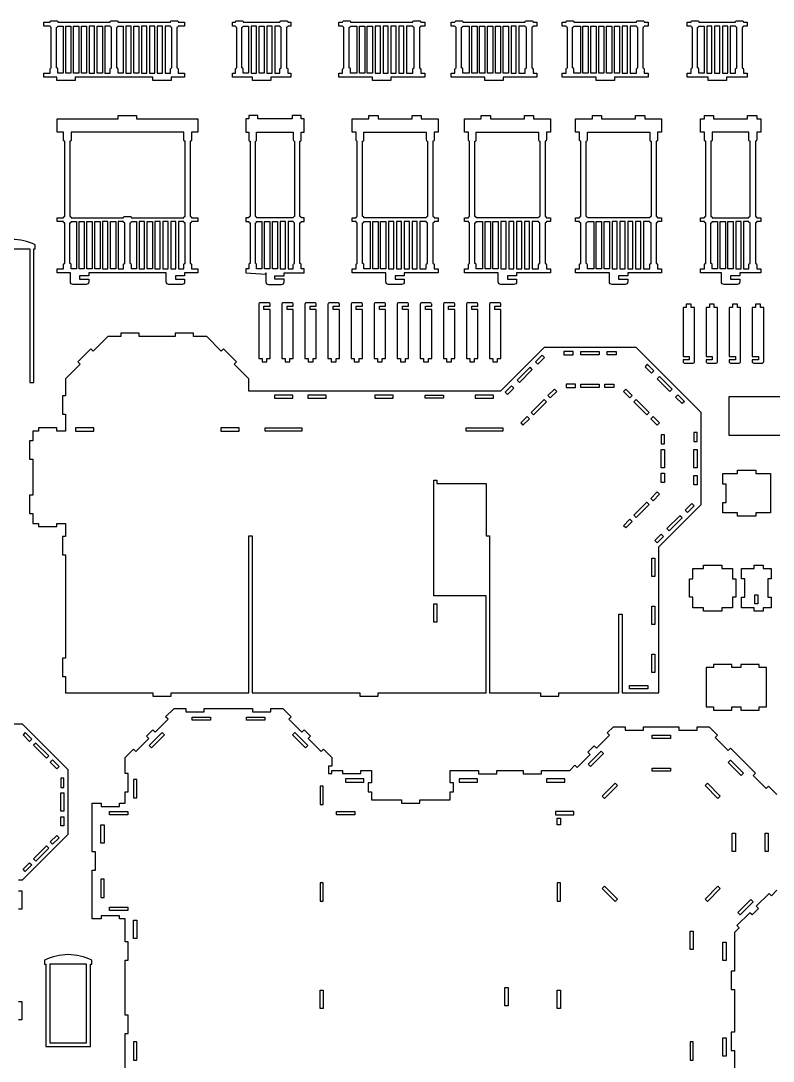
# Model space of a CAD drawing. Extents: x -2201 to 1951, y -2621 to 1009.
# Drawn here: x -1083 to 296, y -899 to 1009 of the extents above; entities that cross this region are included whole.
import ezdxf

# ---------------------------------------------------------------- set-up
doc = ezdxf.new("R2010")
doc.units = 0
doc.header["$MEASUREMENT"] = 0
doc.layers.add('LAYER1', color=18, linetype='CONTINUOUS')

msp = doc.modelspace()

# ---------------------------------------------------------------- linework, layer by layer
at = {"layer": 'LAYER1'}
for points in [[(-841.1, 906.1), (-912.3, 906.1), (-983.5, 906.1), (-983.5, 900.1), (-1017.1, 900.1), (-1017.1, 906.1), (-1041.1, 906.1), (-1041.1, 913.3), (-1029.9, 913.3), (-1029.9, 920.5, -0.414214), (-1027.5, 922.9), (-1027.5, 997.3, -0.414214), (-1029.9, 999.7), (-1041.1, 999.7), (-1041.1, 1006.9), (-1029.9, 1006.9, -0.414214), (-1027.5, 1009.3), (-1017.9, 1009.3, -0.414214), (-1015.5, 1006.9), (-919.5, 1006.9, -0.414214), (-917.1, 1009.3), (-907.5, 1009.3, -0.414214), (-905.1, 1006.9), (-809.1, 1006.9, -0.414214), (-806.7, 1009.3), (-797.1, 1009.3, -0.414214), (-794.7, 1006.9), (-783.5, 1006.9), (-783.5, 999.7), (-794.7, 999.7, -0.414214), (-797.1, 997.3), (-797.1, 922.9, -0.414214), (-794.7, 920.5), (-794.7, 913.3), (-783.5, 913.3), (-783.5, 906.1), (-807.5, 906.1), (-807.5, 900.1), (-841.1, 900.1)], [(-1015.5, 913.3), (-1015.5, 920.5, 0.414214), (-1017.9, 922.9), (-1017.9, 997.3, 0.414214), (-1015.5, 999.7), (-1005.9, 999.7), (-1005.9, 913.3)], [(-917.1, 922.9), (-917.1, 997.3, -0.414214), (-919.5, 999.7), (-929.1, 999.7), (-929.1, 913.3), (-919.5, 913.3), (-919.5, 920.5, -0.414214)], [(-907.5, 922.9), (-907.5, 997.3, 0.414214), (-905.1, 999.7), (-895.5, 999.7), (-895.5, 913.3), (-905.1, 913.3), (-905.1, 920.5, 0.414214)], [(-809.1, 913.3), (-809.1, 920.5, -0.414214), (-806.7, 922.9), (-806.7, 997.3, -0.414214), (-809.1, 999.7), (-818.7, 999.7), (-818.7, 913.3)], [(-658.6, 900.1), (-658.6, 906.1), (-695.4, 906.1), (-695.4, 913.3), (-689.8, 913.3), (-689.8, 920.5, -0.414214), (-687.4, 922.9), (-687.4, 997.3, -0.414214), (-689.8, 999.7), (-695.4, 999.7), (-695.4, 1006.9), (-689.8, 1006.9, -0.414214), (-687.4, 1009.3), (-677.8, 1009.3, -0.414214), (-675.4, 1006.9), (-608.2, 1006.9, -0.414214), (-605.8, 1009.3), (-596.2, 1009.3, -0.414214), (-593.8, 1006.9), (-588.3, 1006.9), (-588.3, 999.7), (-593.8, 999.7, -0.414214), (-596.2, 997.3), (-596.2, 922.9, -0.414214), (-593.8, 920.5), (-593.8, 913.3), (-588.3, 913.3), (-588.3, 906.1), (-625, 906.1), (-625, 900.1)], [(-677.8, 922.9), (-677.8, 997.3, 0.414214), (-675.4, 999.7), (-665.8, 999.7), (-665.8, 913.3), (-675.4, 913.3), (-675.4, 920.5, 0.414214)], [(-605.8, 922.9), (-605.8, 997.3, -0.414214), (-608.2, 999.7), (-617.8, 999.7), (-617.8, 913.3), (-608.2, 913.3), (-608.2, 920.5, -0.414214)], [(-500.4, 906.1), (-500.4, 913.3), (-493.2, 913.3), (-493.2, 920.5, -0.414214), (-490.8, 922.9), (-490.8, 997.3, -0.414214), (-493.2, 999.7), (-500.4, 999.7), (-500.4, 1006.9), (-493.2, 1006.9, -0.414214), (-490.8, 1009.3), (-481.2, 1009.3, -0.414214), (-478.8, 1006.9), (-364.4, 1006.9, -0.414214), (-362, 1009.3), (-352.4, 1009.3, -0.414214), (-350, 1006.9), (-342.8, 1006.9), (-342.8, 999.7), (-350, 999.7, -0.414214), (-352.4, 997.3), (-352.4, 922.9, -0.414214), (-350, 920.5), (-350, 913.3), (-342.8, 913.3), (-342.8, 906.1), (-404.8, 906.1), (-404.8, 900.1), (-438.4, 900.1), (-438.4, 906.1)], [(-467.2, 913.3), (-478.8, 913.3), (-478.8, 920.5, 0.414214), (-481.2, 922.9), (-481.2, 997.3, 0.414214), (-478.8, 999.7), (-467.2, 999.7)], [(-376, 913.3), (-364.4, 913.3), (-364.4, 920.5, -0.414214), (-362, 922.9), (-362, 997.3, -0.414214), (-364.4, 999.7), (-376, 999.7)], [(-294.4, 906.1), (-294.4, 913.3), (-287.2, 913.3), (-287.2, 920.5, -0.414214), (-284.8, 922.9), (-284.8, 997.3, -0.414214), (-287.2, 999.7), (-294.4, 999.7), (-294.4, 1006.9), (-287.2, 1006.9, -0.414214), (-284.8, 1009.3), (-275.2, 1009.3, -0.414214), (-272.8, 1006.9), (-158.4, 1006.9, -0.414214), (-156, 1009.3), (-146.4, 1009.3, -0.414214), (-144, 1006.9), (-136.8, 1006.9), (-136.8, 999.7), (-144, 999.7, -0.414214), (-146.4, 997.3), (-146.4, 922.9, -0.414214), (-144, 920.5), (-144, 913.3), (-136.8, 913.3), (-136.8, 906.1), (-198.8, 906.1), (-198.8, 900.1), (-232.4, 900.1), (-232.4, 906.1)], [(-261.2, 913.3), (-272.8, 913.3), (-272.8, 920.5, 0.414214), (-275.2, 922.9), (-275.2, 997.3, 0.414214), (-272.8, 999.7), (-261.2, 999.7)], [(-170, 913.3), (-158.4, 913.3), (-158.4, 920.5, -0.414214), (-156, 922.9), (-156, 997.3, -0.414214), (-158.4, 999.7), (-170, 999.7)], [(-90.6, 906.1), (-90.6, 913.3), (-83.4, 913.3), (-83.4, 920.5, -0.414214), (-81, 922.9), (-81, 997.3, -0.414214), (-83.4, 999.7), (-90.6, 999.7), (-90.6, 1006.9), (-83.4, 1006.9, -0.414214), (-81, 1009.3), (-71.4, 1009.3, -0.414214), (-69, 1006.9), (45.5, 1006.9, -0.414214), (47.9, 1009.3), (57.5, 1009.3, -0.414214), (59.9, 1006.9), (67.1, 1006.9), (67.1, 999.7), (59.9, 999.7, -0.414214), (57.5, 997.3), (57.5, 922.9, -0.414214), (59.9, 920.5), (59.9, 913.3), (67.1, 913.3), (67.1, 906.1), (5.1, 906.1), (5.1, 900.1), (-28.5, 900.1), (-28.5, 906.1)], [(-57.3, 913.3), (-69, 913.3), (-69, 920.5, 0.414214), (-71.4, 922.9), (-71.4, 997.3, 0.414214), (-69, 999.7), (-57.3, 999.7)], [(33.9, 913.3), (45.5, 913.3), (45.5, 920.5, -0.414214), (47.9, 922.9), (47.9, 997.3, -0.414214), (45.5, 999.7), (33.9, 999.7)], [(176.9, 900.1), (176.9, 906.1), (138.5, 906.1), (138.5, 913.3), (145.7, 913.3), (145.7, 920.5, -0.414214), (148.1, 922.9), (148.1, 997.3, -0.414214), (145.7, 999.7), (138.5, 999.7), (138.5, 1006.9), (145.7, 1006.9, -0.414214), (148.1, 1009.3), (157.7, 1009.3, -0.414214), (160.1, 1006.9), (227.3, 1006.9, -0.414214), (229.7, 1009.3), (239.3, 1009.3, -0.414214), (241.7, 1006.9), (248.9, 1006.9), (248.9, 999.7), (241.7, 999.7, -0.414214), (239.3, 997.3), (239.3, 922.9, -0.414214), (241.7, 920.5), (241.7, 913.3), (248.9, 913.3), (248.9, 906.1), (210.5, 906.1), (210.5, 900.1)], [(157.7, 922.9), (157.7, 997.3, 0.414214), (160.1, 999.7), (169.7, 999.7), (169.7, 913.3), (160.1, 913.3), (160.1, 920.5, 0.414214)], [(229.7, 922.9), (229.7, 997.3, -0.414214), (227.3, 999.7), (217.7, 999.7), (217.7, 913.3), (227.3, 913.3), (227.3, 920.5, -0.414214)], [(-992.5, 547.4), (-1016.5, 547.4), (-1016.5, 554.6), (-1005.4, 554.6), (-1005.4, 561.8, -0.414214), (-1003, 564.2), (-1003, 638.6, -0.414214), (-1005.4, 641), (-1016.5, 641), (-1016.5, 648.2), (-1005.4, 648.2, -0.414214), (-1003, 650.6), (-1003, 788.6, -0.414214), (-1005.4, 791), (-1005.4, 805.4), (-1016.5, 805.4), (-1016.5, 829.4), (-904.6, 829.4), (-904.6, 835.4), (-871, 835.4), (-871, 829.4), (-759, 829.4), (-759, 805.4), (-770.2, 805.4), (-770.2, 791, -0.414214), (-772.6, 788.6), (-772.6, 650.6, -0.414214), (-770.2, 648.2), (-759, 648.2), (-759, 641), (-770.2, 641, -0.414214), (-772.6, 638.6), (-772.6, 564.2, -0.414214), (-770.2, 561.8), (-770.2, 554.6), (-759, 554.6), (-759, 547.4), (-783, 547.4), (-783, 541.4), (-799.8, 541.4), (-799.8, 535.4), (-783, 535.4), (-783, 530.6, -0.414214), (-787.8, 525.8), (-811.8, 525.8, -0.414214), (-816.6, 530.6), (-816.6, 547.4), (-887.8, 547.4), (-958.9, 547.4), (-958.9, 541.4), (-975.7, 541.4), (-975.7, 535.4), (-958.9, 535.4), (-958.9, 530.6, -0.414214), (-963.7, 525.8), (-987.7, 525.8, -0.414214), (-992.5, 530.6)], [(-634.1, 544.4), (-634.1, 547.4), (-634.1, 530.6, 0.414214), (-629.3, 525.8), (-605.3, 525.8, 0.414214), (-600.5, 530.6), (-600.5, 535.4), (-617.3, 535.4), (-617.3, 541.4), (-600.5, 541.4), (-600.5, 547.4), (-563.8, 547.4), (-563.8, 554.6), (-569.3, 554.6), (-569.3, 561.8, 0.414214), (-571.7, 564.2), (-571.7, 638.6, 0.414214), (-569.3, 641), (-563.8, 641), (-563.8, 648.2), (-569.3, 648.2, 0.414214), (-571.7, 650.6), (-571.7, 788.6, 0.414214), (-569.3, 791), (-569.3, 805.4), (-563.8, 805.4), (-563.8, 829.4), (-569.3, 829.4), (-569.3, 835.4), (-586.1, 835.4), (-586.1, 829.4), (-648.5, 829.4), (-648.5, 835.4), (-665.3, 835.4), (-665.3, 829.4), (-670.8, 829.4), (-670.8, 805.4), (-665.3, 805.4), (-665.3, 791, 0.414214), (-662.9, 788.6), (-662.9, 650.6, 0.414214), (-665.3, 648.2), (-670.8, 648.2), (-670.8, 641), (-665.3, 641, 0.414214), (-662.9, 638.6), (-662.9, 564.2, 0.414214), (-665.3, 561.8), (-665.3, 554.6), (-670.8, 554.6), (-670.8, 547.4)], [(-468.7, 648.2, -0.414214), (-466.3, 650.6), (-466.3, 788.6, -0.414214), (-468.7, 791), (-468.7, 805.4), (-475.9, 805.4), (-475.9, 829.4), (-445.1, 829.4), (-445.1, 835.4), (-428.3, 835.4), (-428.3, 829.4), (-365.9, 829.4), (-365.9, 835.4), (-349.1, 835.4), (-349.1, 829.4), (-318.2, 829.4), (-318.2, 805.4), (-325.5, 805.4), (-325.5, 791, -0.414214), (-327.9, 788.6), (-327.9, 650.6, -0.414214), (-325.5, 648.2), (-318.2, 648.2), (-318.2, 641), (-325.5, 641, -0.414214), (-327.9, 638.6), (-327.9, 564.2, -0.414214), (-325.5, 561.8), (-325.5, 554.6), (-318.2, 554.6), (-318.2, 547.4), (-380.3, 547.4), (-380.3, 541.4), (-397.1, 541.4), (-397.1, 535.4), (-380.3, 535.4), (-380.3, 530.6, -0.414214), (-385.1, 525.8), (-409.1, 525.8, -0.414214), (-413.9, 530.6), (-413.9, 547.4), (-475.9, 547.4), (-475.9, 554.6), (-468.7, 554.6), (-468.7, 561.8, -0.414214), (-466.3, 564.2), (-466.3, 638.6, -0.414214), (-468.7, 641), (-475.9, 641), (-475.9, 648.2)], [(-262.7, 648.2, -0.414214), (-260.3, 650.6), (-260.3, 788.6, -0.414214), (-262.7, 791), (-262.7, 805.4), (-269.9, 805.4), (-269.9, 829.4), (-239.1, 829.4), (-239.1, 835.4), (-222.3, 835.4), (-222.3, 829.4), (-159.9, 829.4), (-159.9, 835.4), (-143.1, 835.4), (-143.1, 829.4), (-112.2, 829.4), (-112.2, 805.4), (-119.5, 805.4), (-119.5, 791, -0.414214), (-121.9, 788.6), (-121.9, 650.6, -0.414214), (-119.5, 648.2), (-112.2, 648.2), (-112.2, 641), (-119.5, 641, -0.414214), (-121.9, 638.6), (-121.9, 564.2, -0.414214), (-119.5, 561.8), (-119.5, 554.6), (-112.2, 554.6), (-112.2, 547.4), (-174.3, 547.4), (-174.3, 541.4), (-191.1, 541.4), (-191.1, 535.4), (-174.3, 535.4), (-174.3, 530.6, -0.414214), (-179.1, 525.8), (-203.1, 525.8, -0.414214), (-207.9, 530.6), (-207.9, 547.4), (-269.9, 547.4), (-269.9, 554.6), (-262.7, 554.6), (-262.7, 561.8, -0.414214), (-260.3, 564.2), (-260.3, 638.6, -0.414214), (-262.7, 641), (-269.9, 641), (-269.9, 648.2)], [(-58.8, 648.2, -0.414214), (-56.4, 650.6), (-56.4, 788.6, -0.414214), (-58.8, 791), (-58.8, 805.4), (-66.1, 805.4), (-66.1, 829.4), (-35.2, 829.4), (-35.2, 835.4), (-18.4, 835.4), (-18.4, 829.4), (44, 829.4), (44, 835.4), (60.8, 835.4), (60.8, 829.4), (91.6, 829.4), (91.6, 805.4), (84.4, 805.4), (84.4, 791, -0.414214), (82, 788.6), (82, 650.6, -0.414214), (84.4, 648.2), (91.6, 648.2), (91.6, 641), (84.4, 641, -0.414214), (82, 638.6), (82, 564.2, -0.414214), (84.4, 561.8), (84.4, 554.6), (91.6, 554.6), (91.6, 547.4), (29.6, 547.4), (29.6, 541.4), (12.8, 541.4), (12.8, 535.4), (29.6, 535.4), (29.6, 530.6, -0.414214), (24.8, 525.8), (0.8, 525.8, -0.414214), (-4, 530.6), (-4, 547.4), (-66.1, 547.4), (-66.1, 554.6), (-58.8, 554.6), (-58.8, 561.8, -0.414214), (-56.4, 564.2), (-56.4, 638.6, -0.414214), (-58.8, 641), (-66.1, 641), (-66.1, 648.2)], [(163, 554.6), (170.2, 554.6), (170.2, 561.8, -0.414214), (172.6, 564.2), (172.6, 638.6, -0.414214), (170.2, 641), (163, 641), (163, 648.2), (170.2, 648.2, -0.414214), (172.6, 650.6), (172.6, 788.6, -0.414214), (170.2, 791), (170.2, 805.4), (163, 805.4), (163, 829.4), (170.2, 829.4), (170.2, 835.4), (187, 835.4), (187, 829.4), (249.4, 829.4), (249.4, 835.4), (266.2, 835.4), (266.2, 829.4), (273.4, 829.4), (273.4, 805.4), (266.2, 805.4), (266.2, 791, -0.414214), (263.8, 788.6), (263.8, 650.6, -0.414214), (266.2, 648.2), (273.4, 648.2), (273.4, 641), (266.2, 641, -0.414214), (263.8, 638.6), (263.8, 564.2, -0.414214), (266.2, 561.8), (266.2, 554.6), (273.4, 554.6), (273.4, 547.4), (235, 547.4), (235, 541.4), (218.2, 541.4), (218.2, 535.4), (235, 535.4), (235, 530.6, -0.414214), (230.2, 525.8), (206.2, 525.8, -0.414214), (201.4, 530.6), (201.4, 547.4), (163, 547.4)], [(-782.2, 650.6), (-782.2, 788.6, -0.414214), (-784.6, 791), (-784.6, 805.4), (-991, 805.4), (-991, 791, -0.414214), (-993.4, 788.6), (-993.4, 650.6, -0.414214), (-991, 648.2), (-895, 648.2, -0.414214), (-892.6, 650.6), (-883, 650.6, -0.414214), (-880.6, 648.2), (-784.6, 648.2, -0.414214)], [(-583.7, 648.2), (-650.9, 648.2, 0.414214), (-653.3, 650.6), (-653.3, 788.6, 0.414214), (-650.9, 791), (-650.9, 805.4), (-583.7, 805.4), (-583.7, 791, 0.414214), (-581.3, 788.6), (-581.3, 650.6, 0.414214)], [(-339.9, 648.2), (-454.3, 648.2, 0.414214), (-456.7, 650.6), (-456.7, 788.6, 0.414214), (-454.3, 791), (-454.3, 805.4), (-339.9, 805.4), (-339.9, 791, 0.414214), (-337.5, 788.6), (-337.5, 650.6, 0.414214)], [(-133.9, 648.2), (-248.3, 648.2, 0.414214), (-250.7, 650.6), (-250.7, 788.6, 0.414214), (-248.3, 791), (-248.3, 805.4), (-133.9, 805.4), (-133.9, 791, 0.414214), (-131.5, 788.6), (-131.5, 650.6, 0.414214)], [(70, 648.2), (-44.4, 648.2, 0.414214), (-46.8, 650.6), (-46.8, 788.6, 0.414214), (-44.4, 791), (-44.4, 805.4), (70, 805.4), (70, 791, 0.414214), (72.4, 788.6), (72.4, 650.6, 0.414214)], [(251.8, 648.2, -0.414214), (254.2, 650.6), (254.2, 788.6, -0.414214), (251.8, 791), (251.8, 805.4), (184.6, 805.4), (184.6, 791, -0.414214), (182.2, 788.6), (182.2, 650.6, -0.414214), (184.6, 648.2)], [(-991, 554.6), (-991, 561.8, 0.414214), (-993.4, 564.2), (-993.4, 638.6, 0.414214), (-991, 641), (-981.4, 641), (-981.4, 554.6)], [(-892.6, 564.2), (-892.6, 638.6, -0.414214), (-895, 641), (-904.6, 641), (-904.6, 554.6), (-895, 554.6), (-895, 561.8, -0.414214)], [(-883, 564.2), (-883, 638.6, 0.414214), (-880.6, 641), (-871, 641), (-871, 554.6), (-880.6, 554.6), (-880.6, 561.8, 0.414214)], [(-784.6, 554.6), (-784.6, 561.8, -0.414214), (-782.2, 564.2), (-782.2, 638.6, -0.414214), (-784.6, 641), (-794.2, 641), (-794.2, 554.6)], [(-653.3, 564.2), (-653.3, 638.6, 0.414214), (-650.9, 641), (-641.3, 641), (-641.3, 554.6), (-650.9, 554.6), (-650.9, 561.8, 0.414214)], [(-581.3, 564.2), (-581.3, 638.6, -0.414214), (-583.7, 641), (-593.3, 641), (-593.3, 554.6), (-583.7, 554.6), (-583.7, 561.8, -0.414214)], [(-442.7, 554.6), (-454.3, 554.6), (-454.3, 561.8, 0.414214), (-456.7, 564.2), (-456.7, 638.6, 0.414214), (-454.3, 641), (-442.7, 641)], [(-351.5, 554.6), (-339.9, 554.6), (-339.9, 561.8, -0.414214), (-337.5, 564.2), (-337.5, 638.6, -0.414214), (-339.9, 641), (-351.5, 641)], [(-236.7, 554.6), (-248.3, 554.6), (-248.3, 561.8, 0.414214), (-250.7, 564.2), (-250.7, 638.6, 0.414214), (-248.3, 641), (-236.7, 641)], [(-145.5, 554.6), (-133.9, 554.6), (-133.9, 561.8, -0.414214), (-131.5, 564.2), (-131.5, 638.6, -0.414214), (-133.9, 641), (-145.5, 641)], [(-32.8, 554.6), (-44.4, 554.6), (-44.4, 561.8, 0.414214), (-46.8, 564.2), (-46.8, 638.6, 0.414214), (-44.4, 641), (-32.8, 641)], [(58.4, 554.6), (70, 554.6), (70, 561.8, -0.414214), (72.4, 564.2), (72.4, 638.6, -0.414214), (70, 641), (58.4, 641)], [(182.2, 564.2), (182.2, 638.6, 0.414214), (184.6, 641), (194.2, 641), (194.2, 554.6), (184.6, 554.6), (184.6, 561.8, 0.414214)], [(254.2, 564.2), (254.2, 638.6, -0.414214), (251.8, 641), (242.2, 641), (242.2, 554.6), (251.8, 554.6), (251.8, 561.8, -0.414214)], [(-1133.8, 346.2), (-1133.8, 591), (-1066.6, 591), (-1066.6, 346.2), (-1059.4, 346.2), (-1059.4, 591), (-1057, 591), (-1057, 598.2, 0.238913), (-1143.4, 598.2), (-1143.4, 591), (-1141, 591), (-1141, 346.2)], [(-626.1, 390), (-626.1, 480), (-637.5, 480), (-637.5, 486), (-626.1, 486), (-626.1, 489.6, 0.414214), (-628.5, 492), (-644.7, 492, 0.414214), (-647.1, 489.6), (-647.1, 390), (-641.1, 390), (-641.1, 384), (-632.1, 384), (-632.1, 390)], [(-583.8, 390), (-583.8, 480), (-595.1, 480), (-595.1, 486), (-583.8, 486), (-583.8, 489.6, 0.414214), (-586.2, 492), (-602.3, 492, 0.414214), (-604.7, 489.6), (-604.7, 390), (-598.7, 390), (-598.7, 384), (-589.8, 384), (-589.8, 390)], [(-541.5, 390), (-541.5, 480), (-552.8, 480), (-552.8, 486), (-541.5, 486), (-541.5, 489.6, 0.414214), (-543.9, 492), (-560, 492, 0.414214), (-562.4, 489.6), (-562.4, 390), (-556.4, 390), (-556.4, 384), (-547.5, 384), (-547.5, 390)], [(-499.2, 390), (-499.2, 480), (-510.5, 480), (-510.5, 486), (-499.2, 486), (-499.2, 489.6, 0.414214), (-501.6, 492), (-517.7, 492, 0.414214), (-520.1, 489.6), (-520.1, 390), (-514.1, 390), (-514.1, 384), (-505.2, 384), (-505.2, 390)], [(-456.8, 390), (-456.8, 480), (-468.2, 480), (-468.2, 486), (-456.8, 486), (-456.8, 489.6, 0.414214), (-459.2, 492), (-475.4, 492, 0.414214), (-477.8, 489.6), (-477.8, 390), (-471.8, 390), (-471.8, 384), (-462.8, 384), (-462.8, 390)], [(-414.5, 390), (-414.5, 480), (-425.9, 480), (-425.9, 486), (-414.5, 486), (-414.5, 489.6, 0.414214), (-416.9, 492), (-433.1, 492, 0.414214), (-435.5, 489.6), (-435.5, 390), (-429.5, 390), (-429.5, 384), (-420.5, 384), (-420.5, 390)], [(-372.2, 390), (-372.2, 480), (-383.6, 480), (-383.6, 486), (-372.2, 486), (-372.2, 489.6, 0.414214), (-374.6, 492), (-390.8, 492, 0.414214), (-393.2, 489.6), (-393.2, 390), (-387.2, 390), (-387.2, 384), (-378.2, 384), (-378.2, 390)], [(-329.9, 390), (-329.9, 480), (-341.3, 480), (-341.3, 486), (-329.9, 486), (-329.9, 489.6, 0.414214), (-332.3, 492), (-348.5, 492, 0.414214), (-350.9, 489.6), (-350.9, 390), (-344.9, 390), (-344.9, 384), (-335.9, 384), (-335.9, 390)], [(-287.6, 390), (-287.6, 480), (-298.9, 480), (-298.9, 486), (-287.6, 486), (-287.6, 489.6, 0.414214), (-290, 492), (-306.1, 492, 0.414214), (-308.5, 489.6), (-308.5, 390), (-302.5, 390), (-302.5, 384), (-293.6, 384), (-293.6, 390)], [(-245.3, 390), (-245.3, 480), (-256.6, 480), (-256.6, 486), (-245.3, 486), (-245.3, 489.6, 0.414214), (-247.7, 492), (-263.8, 492, 0.414214), (-266.2, 489.6), (-266.2, 390), (-260.2, 390), (-260.2, 384), (-251.3, 384), (-251.3, 390)], [(-203, 390), (-203, 480), (-214.3, 480), (-214.3, 486), (-203, 486), (-203, 489.6, 0.414214), (-205.4, 492), (-221.5, 492, 0.414214), (-223.9, 489.6), (-223.9, 390), (-217.9, 390), (-217.9, 384), (-209, 384), (-209, 390)], [(131, 483.7), (131, 393.7), (142.4, 393.7), (142.4, 387.7), (131, 387.7), (131, 384.1, 0.414214), (133.4, 381.7), (149.6, 381.7, 0.414214), (152, 384.1), (152, 483.7), (146, 483.7), (146, 489.7), (137, 489.7), (137, 483.7)], [(173.3, 483.7), (173.3, 393.7), (184.7, 393.7), (184.7, 387.7), (173.3, 387.7), (173.3, 384.1, 0.414214), (175.7, 381.7), (191.9, 381.7, 0.414214), (194.3, 384.1), (194.3, 483.7), (188.3, 483.7), (188.3, 489.7), (179.3, 489.7), (179.3, 483.7)], [(215.6, 483.7), (215.6, 393.7), (227, 393.7), (227, 387.7), (215.6, 387.7), (215.6, 384.1, 0.414214), (218, 381.7), (234.2, 381.7, 0.414214), (236.6, 384.1), (236.6, 483.7), (230.6, 483.7), (230.6, 489.7), (221.6, 489.7), (221.6, 483.7)], [(257.9, 483.7), (257.9, 393.7), (269.3, 393.7), (269.3, 387.7), (257.9, 387.7), (257.9, 384.1, 0.414214), (260.3, 381.7), (276.5, 381.7, 0.414214), (278.9, 384.1), (278.9, 483.7), (272.9, 483.7), (272.9, 489.7), (263.9, 489.7), (263.9, 483.7)], [(-1037.4, -720.9), (-1037.4, -872.1), (-955.8, -872.1), (-955.8, -720.9), (-953.4, -720.9), (-953.4, -713.7, 0.238913), (-1039.8, -713.7), (-1039.8, -720.9)]]:
    msp.add_lwpolyline(points, format="xyb", close=True, dxfattribs=at)
for points in [[(-1001.1, 913.3), (-1001.1, 999.7), (-991.5, 999.7), (-991.5, 913.3)], [(-986.7, 913.3), (-986.7, 999.7), (-977.1, 999.7), (-977.1, 913.3)], [(-972.3, 913.3), (-972.3, 999.7), (-962.7, 999.7), (-962.7, 913.3)], [(-957.9, 999.7), (-957.9, 913.3), (-948.3, 913.3), (-948.3, 999.7)], [(-943.5, 913.3), (-943.5, 999.7), (-933.9, 999.7), (-933.9, 913.3)], [(-881.1, 913.3), (-881.1, 999.7), (-890.7, 999.7), (-890.7, 913.3)], [(-866.7, 999.7), (-866.7, 913.3), (-876.3, 913.3), (-876.3, 999.7)], [(-852.3, 913.3), (-852.3, 999.7), (-861.9, 999.7), (-861.9, 913.3)], [(-837.9, 913.3), (-837.9, 999.7), (-847.5, 999.7), (-847.5, 913.3)], [(-823.5, 913.3), (-823.5, 999.7), (-833.1, 999.7), (-833.1, 913.3)], [(-651.4, 913.3), (-651.4, 999.7), (-661, 999.7), (-661, 913.3)], [(-637, 999.7), (-637, 913.3), (-646.6, 913.3), (-646.6, 999.7)], [(-622.6, 913.3), (-622.6, 999.7), (-632.2, 999.7), (-632.2, 913.3)], [(-462.4, 913.3), (-462.4, 999.7), (-452.8, 999.7), (-452.8, 913.3)], [(-448, 999.7), (-438.4, 999.7), (-438.4, 913.3), (-448, 913.3)], [(-424, 913.3), (-424, 999.7), (-433.6, 999.7), (-433.6, 913.3)], [(-419.2, 999.7), (-419.2, 913.3), (-409.6, 913.3), (-409.6, 999.7)], [(-395.2, 999.7), (-404.8, 999.7), (-404.8, 913.3), (-395.2, 913.3)], [(-380.8, 999.7), (-390.4, 999.7), (-390.4, 913.3), (-380.8, 913.3)], [(-256.4, 913.3), (-256.4, 999.7), (-246.8, 999.7), (-246.8, 913.3)], [(-242, 999.7), (-232.4, 999.7), (-232.4, 913.3), (-242, 913.3)], [(-218, 999.7), (-218, 913.3), (-227.6, 913.3), (-227.6, 999.7)], [(-213.2, 913.3), (-213.2, 999.7), (-203.6, 999.7), (-203.6, 913.3)], [(-189.2, 999.7), (-189.2, 913.3), (-198.8, 913.3), (-198.8, 999.7)], [(-174.8, 999.7), (-184.4, 999.7), (-184.4, 913.3), (-174.8, 913.3)], [(-52.5, 913.3), (-52.5, 999.7), (-42.9, 999.7), (-42.9, 913.3)], [(-38.1, 999.7), (-28.5, 999.7), (-28.5, 913.3), (-38.1, 913.3)], [(-23.7, 999.7), (-14.1, 999.7), (-14.1, 913.3), (-23.7, 913.3)], [(0.3, 999.7), (0.3, 913.3), (-9.3, 913.3), (-9.3, 999.7)], [(5.1, 913.3), (5.1, 999.7), (14.7, 999.7), (14.7, 913.3)], [(29.1, 999.7), (19.5, 999.7), (19.5, 913.3), (29.1, 913.3)], [(184.1, 913.3), (184.1, 999.7), (174.5, 999.7), (174.5, 913.3)], [(188.9, 999.7), (188.9, 913.3), (198.5, 913.3), (198.5, 999.7)], [(212.9, 913.3), (212.9, 999.7), (203.3, 999.7), (203.3, 913.3)], [(-976.6, 554.6), (-976.6, 641), (-967, 641), (-967, 554.6)], [(-962.2, 554.6), (-962.2, 641), (-952.6, 641), (-952.6, 554.6)], [(-947.8, 554.6), (-947.8, 641), (-938.2, 641), (-938.2, 554.6)], [(-933.4, 641), (-933.4, 554.6), (-923.8, 554.6), (-923.8, 641)], [(-919, 554.6), (-919, 641), (-909.4, 641), (-909.4, 554.6)], [(-856.6, 554.6), (-856.6, 641), (-866.2, 641), (-866.2, 554.6)], [(-842.2, 641), (-842.2, 554.6), (-851.8, 554.6), (-851.8, 641)], [(-827.8, 554.6), (-827.8, 641), (-837.4, 641), (-837.4, 554.6)], [(-813.4, 554.6), (-813.4, 641), (-823, 641), (-823, 554.6)], [(-799, 554.6), (-799, 641), (-808.6, 641), (-808.6, 554.6)], [(-636.5, 554.6), (-636.5, 641), (-626.9, 641), (-626.9, 554.6)], [(-622.1, 554.6), (-622.1, 641), (-612.5, 641), (-612.5, 554.6)], [(-607.7, 554.6), (-598.1, 554.6), (-598.1, 641), (-607.7, 641)], [(-437.9, 554.6), (-437.9, 641), (-428.3, 641), (-428.3, 554.6)], [(-423.5, 641), (-413.9, 641), (-413.9, 554.6), (-423.5, 554.6)], [(-399.5, 554.6), (-399.5, 641), (-409.1, 641), (-409.1, 554.6)], [(-394.7, 641), (-394.7, 554.6), (-385.1, 554.6), (-385.1, 641)], [(-370.7, 554.6), (-370.7, 641), (-380.3, 641), (-380.3, 554.6)], [(-356.3, 641), (-365.9, 641), (-365.9, 554.6), (-356.3, 554.6)], [(-231.9, 554.6), (-231.9, 641), (-222.3, 641), (-222.3, 554.6)], [(-217.5, 641), (-207.9, 641), (-207.9, 554.6), (-217.5, 554.6)], [(-193.5, 554.6), (-193.5, 641), (-203.1, 641), (-203.1, 554.6)], [(-188.7, 641), (-188.7, 554.6), (-179.1, 554.6), (-179.1, 641)], [(-164.7, 554.6), (-164.7, 641), (-174.3, 641), (-174.3, 554.6)], [(-150.3, 641), (-159.9, 641), (-159.9, 554.6), (-150.3, 554.6)], [(-28, 554.6), (-28, 641), (-18.4, 641), (-18.4, 554.6)], [(-13.6, 641), (-4, 641), (-4, 554.6), (-13.6, 554.6)], [(10.4, 554.6), (10.4, 641), (0.8, 641), (0.8, 554.6)], [(15.2, 641), (15.2, 554.6), (24.8, 554.6), (24.8, 641)], [(39.2, 554.6), (39.2, 641), (29.6, 641), (29.6, 554.6)], [(53.6, 641), (44, 641), (44, 554.6), (53.6, 554.6)], [(199, 554.6), (199, 641), (208.6, 641), (208.6, 554.6)], [(223, 641), (223, 554.6), (213.4, 554.6), (213.4, 641)], [(237.4, 554.6), (237.4, 641), (227.8, 641), (227.8, 554.6)], [(164.2, 122.2), (164.2, 290.8), (44.9, 410), (-123.7, 410), (-203.5, 330.2), (-665.2, 330.2), (-665.2, 353), (-692, 379.8), (-687.7, 384), (-711.5, 407.8), (-715.7, 403.5), (-742.5, 430.3), (-766.5, 430.3), (-766.5, 436.3), (-800.1, 436.3), (-800.1, 430.3), (-866.3, 430.3), (-866.3, 436.3), (-899.9, 436.3), (-899.9, 430.3), (-923.9, 430.3), (-950.6, 403.5), (-954.9, 407.8), (-978.6, 384), (-974.4, 379.8), (-1001.2, 353), (-1001.2, 321.8), (-1007.2, 321.8), (-1007.2, 288.2), (-1001.2, 288.2), (-1001.2, 257), (-1017.4, 257), (-1017.4, 263), (-1051, 263), (-1051, 257), (-1061.2, 257), (-1061.2, 239), (-1067.2, 239), (-1067.2, 205.4), (-1061.2, 205.4), (-1061.2, 139.2), (-1067.2, 139.2), (-1067.2, 105.6), (-1061.2, 105.6), (-1061.2, 87.6), (-1051, 87.6), (-1051, 81.6), (-1017.4, 81.6), (-1017.4, 87.6), (-1001.2, 87.6), (-1001.2, 63.6), (-1007.2, 63.6), (-1007.2, 30), (-1001.2, 30), (-1001.2, -159.4), (-1007.2, -159.4), (-1007.2, -193), (-1001.2, -193), (-1001.2, -223), (-841.6, -223), (-841.6, -229), (-808, -229), (-808, -223), (-665.2, -223), (-665.2, 65), (-659.2, 65), (-659.2, -223), (-461.5, -223), (-461.5, -229), (-427.9, -229), (-427.9, -223), (-230.2, -223), (-230.2, -45.4), (-326.2, -45.4), (-326.2, 167), (-320.2, 167), (-320.2, 161), (-230.2, 161), (-230.2, 65), (-224.2, 65), (-224.2, -223), (-130.5, -223), (-130.5, -229), (-96.9, -229), (-96.9, -223), (13.5, -223), (13.5, -79), (19.5, -79), (19.5, -223), (86.7, -223), (86.7, 44.8)], [(-70.6, 396.8), (-70.6, 402.8), (-87.4, 402.8), (-87.4, 396.8)], [(-56.2, 396.8), (-56.2, 402.8), (-22.6, 402.8), (-22.6, 396.8)], [(-8.2, 396.8), (-8.2, 402.8), (8.6, 402.8), (8.6, 396.8)], [(-135.2, 379.9), (-139.4, 384.1), (-127.5, 396), (-123.3, 391.7)], [(-145.4, 369.7), (-149.6, 373.9), (-173.4, 350.2), (-169.1, 345.9)], [(73.2, 363.2), (77.4, 367.4), (65.5, 379.3), (61.3, 375)], [(107.1, 329.2), (111.3, 333.5), (87.6, 357.2), (83.3, 353)], [(-179.3, 335.7), (-183.5, 340), (-195.4, 328.1), (-191.2, 323.9)], [(-104.8, 333.9), (-100.5, 329.6), (-112.4, 317.8), (-116.7, 322)], [(-83.1, 342.8), (-83.1, 336.8), (-66.3, 336.8), (-66.3, 342.8)], [(-56.2, 336.8), (-56.2, 342.8), (-22.6, 342.8), (-22.6, 336.8)], [(4.4, 342.8), (4.4, 336.8), (-12.4, 336.8), (-12.4, 342.8)], [(26.1, 333.9), (21.8, 329.6), (33.7, 317.8), (37.9, 322)], [(351.2, 248.5), (351.2, 242.5), (317.6, 242.5), (317.6, 248.5), (215.7, 248.5), (215.7, 320.5), (317.6, 320.5), (317.6, 326.5), (351.2, 326.5), (351.2, 320.5), (452, 320.5), (452, 326.5), (485.6, 326.5), (485.6, 320.5), (533.5, 320.5), (533.5, 301.3), (527.5, 301.3), (527.5, 267.7), (533.5, 267.7), (533.5, 248.5), (485.6, 248.5), (485.6, 242.5), (452, 242.5), (452, 248.5)], [(-618.4, 317), (-584.8, 317), (-584.8, 323), (-618.4, 323)], [(-557.2, 317), (-523.6, 317), (-523.6, 323), (-557.2, 323)], [(-434.2, 317), (-400.6, 317), (-400.6, 323), (-434.2, 323)], [(-308.5, 317), (-342.1, 317), (-342.1, 323), (-308.5, 323)], [(-250.1, 317), (-216.5, 317), (-216.5, 323), (-250.1, 323)], [(-119.6, 310.6), (-123.9, 314.8), (-147.6, 291), (-143.4, 286.8)], [(64.7, 286.8), (68.9, 291), (45.1, 314.8), (40.9, 310.6)], [(117.3, 319), (121.5, 323.3), (133.4, 311.4), (129.2, 307.2)], [(-166.7, 272), (-162.5, 267.7), (-150.6, 279.6), (-154.8, 283.8)], [(88, 272), (83.7, 267.7), (71.9, 279.6), (76.1, 283.8)], [(-983.2, 257), (-949.6, 257), (-949.6, 263), (-983.2, 263)], [(-716.8, 257), (-683.2, 257), (-683.2, 263), (-716.8, 263)], [(-568, 257), (-635.2, 257), (-635.2, 263), (-568, 263)], [(-199.7, 257), (-266.9, 257), (-266.9, 263), (-199.7, 263)], [(97, 250.3), (91, 250.3), (91, 233.5), (97, 233.5)], [(151, 237.7), (157, 237.7), (157, 254.5), (151, 254.5)], [(91, 223.3), (97, 223.3), (97, 189.7), (91, 189.7)], [(151, 223.3), (157, 223.3), (157, 189.7), (151, 189.7)], [(97, 162.7), (91, 162.7), (91, 179.5), (97, 179.5)], [(151, 175.3), (157, 175.3), (157, 158.5), (151, 158.5)], [(264.6, 107), (264.6, 101), (231, 101), (231, 107), (204.3, 107), (204.3, 126.2), (210.3, 126.2), (210.3, 159.8), (204.3, 159.8), (204.3, 179), (231, 179), (231, 185), (264.6, 185), (264.6, 179), (291.2, 179), (291.2, 107)], [(88, 141.1), (83.7, 145.4), (71.9, 133.5), (76.1, 129.2)], [(64.7, 126.3), (40.9, 102.5), (45.1, 98.3), (68.9, 122)], [(135.2, 111.9), (139.4, 107.7), (151.3, 119.6), (147, 123.8)], [(101.2, 78), (105.5, 73.7), (129.2, 97.5), (125, 101.7)], [(26.1, 79.2), (21.8, 83.4), (33.7, 95.3), (37.9, 91.1)], [(91, 67.8), (95.3, 63.6), (83.4, 51.7), (79.2, 55.9)], [(73.5, -9.8), (73.5, 23.8), (79.5, 23.8), (79.5, -9.8)], [(202.3, -67.2), (202.3, -73.2), (168.7, -73.2), (168.7, -67.2), (149.1, -67.2), (149.1, -48), (143.1, -48), (143.1, -14.4), (149.1, -14.4), (149.1, 4.8), (168.7, 4.8), (168.7, 10.8), (202.3, 10.8), (202.3, 4.8), (222, 4.8), (222, -14.4), (228, -14.4), (228, -48), (222, -48), (222, -67.2)], [(278, -67.2), (278, -73.2), (261.2, -73.2), (261.2, -67.2), (238.4, -67.2), (238.4, -48), (244.4, -48), (244.4, -14.4), (238.4, -14.4), (238.4, 4.8), (261.2, 4.8), (261.2, 10.8), (278, 10.8), (278, 4.8), (292.4, 4.8), (292.4, -14.4), (286.4, -14.4), (286.4, -48), (292.4, -48), (292.4, -67.2)], [(262.4, -43.2), (268.4, -43.2), (268.4, -60), (262.4, -60)], [(-326.2, -93.4), (-326.2, -59.8), (-320.2, -59.8), (-320.2, -93.4)], [(73.5, -97.8), (73.5, -64.2), (79.5, -64.2), (79.5, -97.8)], [(73.5, -185.8), (73.5, -152.2), (79.5, -152.2), (79.5, -185.8)], [(270.5, -249), (284, -249), (284, -177), (270.5, -177), (270.5, -171), (236.9, -171), (236.9, -177), (220.4, -177), (220.4, -171), (186.8, -171), (186.8, -177), (173.3, -177), (173.3, -249), (186.8, -249), (186.8, -255), (220.4, -255), (220.4, -249), (236.9, -249), (236.9, -255), (270.5, -255)], [(66.3, -215.8), (32.7, -215.8), (32.7, -209.8), (66.3, -209.8)], [(-735.8, -273.6), (-769.4, -273.6), (-769.4, -267.6), (-735.8, -267.6)], [(-636.1, -273.6), (-669.7, -273.6), (-669.7, -267.6), (-636.1, -267.6)], [(-1075.2, -296.1), (-1079.4, -300.4), (-1067.5, -312.2), (-1063.3, -308)], [(-844, -324.2), (-820.2, -300.4), (-824.4, -296.2), (-848.2, -319.9)], [(-561.5, -324.2), (-585.3, -300.4), (-581, -296.2), (-557.3, -319.9)], [(74.3, -307.1), (74.3, -301.1), (107.9, -301.1), (107.9, -307.1)], [(-1036.6, -343.2), (-1032.3, -339), (-1056.1, -315.2), (-1060.3, -319.4)], [(-14.9, -334.3), (-19.2, -330), (-42.9, -353.8), (-38.7, -358)], [(-1013.3, -358), (-1017.5, -362.3), (-1029.4, -350.4), (-1025.1, -346.2)], [(74.3, -367.1), (74.3, -361.1), (107.9, -361.1), (107.9, -367.1)], [(237.5, -374.7), (241.8, -370.5), (218, -346.7), (213.8, -351)], [(-1004.3, -379.7), (-1010.3, -379.7), (-1010.3, -396.5), (-1004.3, -396.5)], [(-487.9, -387), (-454.3, -387), (-454.3, -381), (-487.9, -381)], [(-279.8, -387), (-246.2, -387), (-246.2, -381), (-279.8, -381)], [(-119.6, -387), (-86, -387), (-86, -381), (-119.6, -381)], [(-870.7, -382.2), (-876.7, -382.2), (-876.7, -415.8), (-870.7, -415.8)], [(-528.7, -394.2), (-534.7, -394.2), (-534.7, -427.8), (-528.7, -427.8)], [(10.8, -393.4), (6.6, -389.1), (-17.2, -412.9), (-12.9, -417.2)], [(195.1, -417.2), (199.3, -412.9), (175.6, -389.1), (171.3, -393.4)], [(-1010.3, -406.7), (-1004.3, -406.7), (-1004.3, -440.3), (-1010.3, -440.3)], [(-1004.3, -467.3), (-1010.3, -467.3), (-1010.3, -450.5), (-1004.3, -450.5)], [(-886.9, -447), (-920.5, -447), (-920.5, -441), (-886.9, -441)], [(-504.7, -441), (-471.1, -441), (-471.1, -447), (-504.7, -447)], [(-69.2, -441), (-102.8, -441), (-102.8, -447), (-69.2, -447)], [(-99.7, -453), (-93.7, -453), (-93.7, -465), (-99.7, -465)], [(-930.7, -465), (-930.7, -498.6), (-936.7, -498.6), (-936.7, -465)], [(-1013.3, -488.9), (-1017.5, -484.6), (-1029.4, -496.5), (-1025.1, -500.8)], [(221.4, -480.6), (227.4, -480.6), (227.4, -514.2), (221.4, -514.2)], [(281.4, -480.6), (287.4, -480.6), (287.4, -514.2), (281.4, -514.2)], [(-1036.6, -503.7), (-1060.3, -527.5), (-1056.1, -531.7), (-1032.3, -508)], [(-1075.2, -550.8), (-1079.4, -546.6), (-1067.5, -534.7), (-1063.3, -538.9)], [(-930.7, -598.3), (-930.7, -564.7), (-936.7, -564.7), (-936.7, -598.3)], [(-528.7, -571.8), (-534.7, -571.8), (-534.7, -605.4), (-528.7, -605.4)], [(-93.7, -571.8), (-99.7, -571.8), (-99.7, -605.4), (-93.7, -605.4)], [(-12.9, -577.7), (-17.2, -581.9), (6.6, -605.7), (10.8, -601.4)], [(171.3, -601.4), (175.6, -605.7), (199.3, -581.9), (195.1, -577.7)], [(231.7, -626), (235.9, -630.2), (259.7, -606.5), (255.4, -602.2)], [(-886.9, -622.3), (-920.5, -622.3), (-920.5, -616.3), (-886.9, -616.3)], [(-876.7, -640.3), (-870.7, -640.3), (-870.7, -673.9), (-876.7, -673.9)], [(143.9, -660.1), (149.9, -660.1), (149.9, -693.7), (143.9, -693.7)], [(203.9, -713.8), (203.9, -680.2), (209.9, -680.2), (209.9, -713.8)], [(-963, -720.9), (-1030.2, -720.9), (-1030.2, -864.9), (-963, -864.9)], [(-534.7, -768.6), (-528.7, -768.6), (-528.7, -802.2), (-534.7, -802.2)], [(-195.7, -797.4), (-195.7, -763.8), (-189.7, -763.8), (-189.7, -797.4)], [(-99.7, -768.6), (-93.7, -768.6), (-93.7, -802.2), (-99.7, -802.2)], [(203.9, -889.8), (203.9, -856.2), (209.9, -856.2), (209.9, -889.8)], [(-876.7, -897), (-870.7, -897), (-870.7, -863.4), (-876.7, -863.4)], [(143.9, -897), (149.9, -897), (149.9, -863.4), (143.9, -863.4)]]:
    msp.add_lwpolyline(points, close=True, dxfattribs=at)
for points in [[(242.2, 641), (242.2, 554.6)], [(-557.2, 323), (-557.2, 317)], [(40.9, 102.5), (45.1, 98.3), (68.9, 122), (64.7, 126.3)], [(-892.3, -949.8), (-892.3, -847.8), (-886.3, -847.8), (-886.3, -814.2), (-892.3, -814.2), (-892.3, -713.4), (-886.3, -713.4), (-886.3, -679.8), (-892.3, -679.8), (-892.3, -637.9), (-902.5, -637.9), (-902.5, -631.9), (-936.1, -631.9), (-936.1, -637.9), (-952.3, -637.9), (-952.3, -548.4), (-946.3, -548.4), (-946.3, -514.8), (-952.3, -514.8), (-952.3, -425.4), (-936.1, -425.4), (-936.1, -431.4), (-902.5, -431.4), (-902.5, -425.4), (-892.3, -425.4), (-892.3, -404.7), (-886.3, -404.7), (-886.3, -371.1), (-892.3, -371.1), (-892.3, -342), (-876.9, -326.6), (-872.7, -330.9), (-848.9, -307.1), (-853.2, -302.9), (-841.5, -291.2), (-837.3, -295.4), (-813.5, -271.7), (-817.8, -267.4), (-802.4, -252), (-780.6, -252), (-780.6, -258), (-747, -258), (-747, -252), (-658.5, -252), (-658.5, -258), (-624.9, -258), (-624.9, -252), (-603.1, -252), (-587.7, -267.4), (-592, -271.7), (-568.2, -295.4), (-564, -291.2), (-552.3, -302.9), (-556.5, -307.1), (-532.8, -330.9), (-528.5, -326.6), (-513.1, -342), (-513.1, -357.9), (-519.1, -357.9), (-519.1, -371.4), (-513.1, -371.4), (-513.1, -365.4), (-493.5, -365.4), (-493.5, -371.4), (-459.9, -371.4), (-459.9, -365.4), (-440.2, -365.4), (-440.2, -388.2), (-446.2, -388.2), (-446.2, -405), (-440.2, -405), (-440.2, -419.4), (-385, -419.4), (-385, -425.4), (-351.4, -425.4), (-351.4, -419.4), (-296.2, -419.4), (-296.2, -405), (-290.2, -405), (-290.2, -388.2), (-296.2, -388.2), (-296.2, -365.5), (-244.2, -365.5), (-244.2, -371.5), (-210.6, -371.5), (-210.6, -365.5), (-162.4, -365.5), (-162.4, -371.5), (-128.8, -371.5), (-128.8, -365.5), (-76.7, -365.5), (-67.2, -356), (-62.9, -360.2), (-39.2, -336.5), (-43.4, -332.2), (-31.7, -320.6), (-27.5, -324.8), (-3.7, -301), (-8, -296.8), (3.3, -285.5), (25.1, -285.5), (25.1, -291.5), (58.7, -291.5), (58.7, -285.5), (123.5, -285.5), (123.5, -291.5), (157.1, -291.5), (157.1, -285.5), (178.9, -285.5), (194.3, -300.9), (190, -305.1), (213.8, -328.9), (218, -324.7), (263.8, -370.5), (259.6, -374.7), (283.4, -398.5), (287.6, -394.2), (303, -409.6)], [(-1200, -280), (-1081.2, -280), (-997.1, -364), (-997.1, -482.9), (-1081.2, -567), (-1087.7, -567)], [(-1087.7, -586.2), (-1081.7, -586.2), (-1081.7, -619.8), (-1087.7, -619.8)], [(303, -585.2), (293, -595.2), (288.7, -591), (265, -614.7), (269.2, -619), (257.5, -630.6), (253.3, -626.4), (229.5, -650.1), (233.8, -654.4), (225.5, -662.6), (225.5, -733.4), (219.5, -733.4), (219.5, -767), (225.5, -767), (225.5, -845.4), (219.5, -845.4), (219.5, -879), (225.5, -879), (225.5, -949.8)], [(-1087.7, -789.4), (-1081.7, -789.4), (-1081.7, -823), (-1087.7, -823)]]:
    msp.add_lwpolyline(points, dxfattribs=at)

doc.saveas('drawing.dxf')
